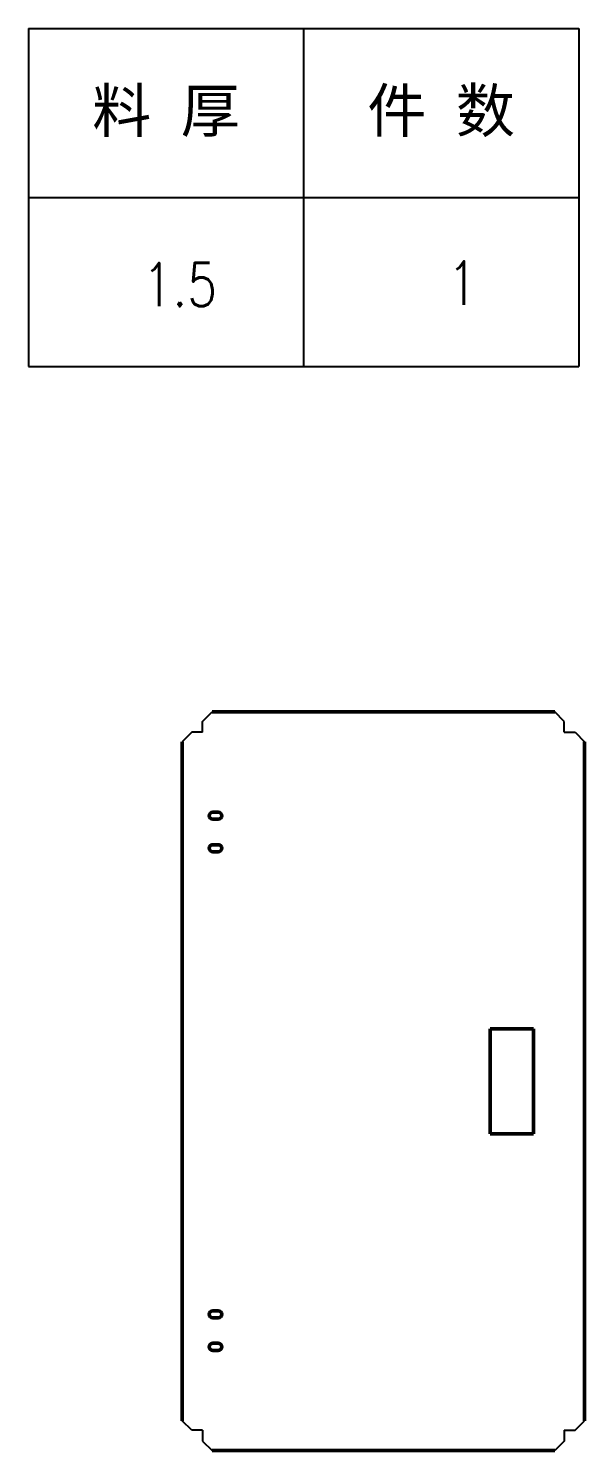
# Model space of a CAD drawing. Header units: millimetres. Extents: x 80 to 270404, y -82095 to 3586.
# Drawn here: x 1261 to 1774, y 2274 to 3586 of the extents above; entities that cross this region are included whole.
import ezdxf
from ezdxf.enums import TextEntityAlignment as Align

# ---------------------------------------------------------------- set-up
doc = ezdxf.new("R2010")
doc.units = ezdxf.units.MM
doc.header["$LTSCALE"] = 8
doc.layers.add('可见 (ISO)', color=7, linetype='Continuous', lineweight=50)
doc.styles.add('DIM', font='romans.shx', dxfattribs={"width": 0.8, "bigfont": 'bigfont.shx'})
doc.styles.get("Standard").update_dxf_attribs({"font": 'simfang.ttf'})

# ---------------------------------------------------------------- blocks, each defined once
blk = doc.blocks.new('*T35')
at = {"color": 0, "linetype": 'ByBlock', "lineweight": -2, "transparency": 16777216}
for p, q in [((0, 0), (127, 0)), ((0, 0), (0, -78)), ((63.5, 0), (63.5, -78)), ((127, 0), (127, -78)), ((0, -39), (127, -39)), ((0, -78), (127, -78))]:
    blk.add_line(p, q, dxfattribs=at)
at = {"color": 0, "transparency": 16777216, "char_height": 10, "width": 60.5, "attachment_point": 5}
for s, insert in [('{\\fSimSun|b0|i0|c134|p2;料 厚}', (31.75, -19.5)), ('{\\fSimSun|b0|i0|c134|p2;件 数}', (95.25, -19.5))]:
    blk.add_mtext(s, dxfattribs=dict(at, insert=insert))
blk = doc.blocks.new('拆图参数')
blk.add_blockref('*T35', (-63.5, 78))
at = {"style": 'DIM', "width": 0.8}
blk.add_attdef('6', text='', height=10, dxfattribs=at).set_placement((-37.13, 18.91), align=Align.MIDDLE_LEFT)
blk.add_attdef('1', text='', height=10, dxfattribs=at).set_placement((36.65, 19.27), align=Align.MIDDLE_CENTER)

msp = doc.modelspace()

# ---------------------------------------------------------------- linework, layer by layer
for p, q in [((1421.55619, 2946.9116), (1430.35619, 2955.7116)), ((1755.55619, 2946.9116), (1746.75619, 2955.7116)), ((1421.55619, 2937.0116), (1421.55619, 2946.9116)), ((1755.55619, 2937.0116), (1755.55619, 2946.9116)), ((1411.65619, 2937.0116), (1402.85619, 2928.2116)), ((1421.55619, 2937.0116), (1411.65619, 2937.0116)), ((1755.55619, 2937.0116), (1765.45619, 2937.0116)), ((1765.45619, 2937.0116), (1774.25619, 2928.2116)), ((1411.65619, 2293.0116), (1402.85619, 2301.8116)), ((1765.45619, 2293.0116), (1774.25619, 2301.8116)), ((1421.55619, 2293.0116), (1411.65619, 2293.0116)), ((1421.55619, 2293.0116), (1421.55619, 2283.1116)), ((1421.55619, 2283.1116), (1430.35619, 2274.3116)), ((1755.55619, 2283.1116), (1746.75619, 2274.3116)), ((1755.55619, 2293.0116), (1765.45619, 2293.0116)), ((1755.55619, 2293.0116), (1755.55619, 2283.1116))]:
    msp.add_line(p, q)
at = {"layer": '可见 (ISO)'}
for p, q in [((1431.05619, 2863.2616), (1436.05619, 2863.2616)), ((1436.05619, 2856.7616), (1431.05619, 2856.7616)), ((1431.05619, 2833.2616), (1436.05619, 2833.2616)), ((1436.05619, 2826.7616), (1431.05619, 2826.7616)), ((1687.05619, 2663.5116), (1727.05619, 2663.5116)), ((1687.05619, 2566.5116), (1687.05619, 2663.5116)), ((1727.05619, 2663.5116), (1727.05619, 2566.5116)), ((1727.05619, 2566.5116), (1687.05619, 2566.5116)), ((1431.05619, 2403.2616), (1436.05619, 2403.2616)), ((1436.05619, 2396.7616), (1431.05619, 2396.7616)), ((1431.05619, 2373.2616), (1436.05619, 2373.2616)), ((1436.05619, 2366.7616), (1431.05619, 2366.7616))]:
    msp.add_line(p, q, dxfattribs=at)
for points in [[(1430.35619, 2955.7116), (1746.75619, 2955.7116)], [(1402.85619, 2928.2116), (1402.85619, 2301.8116)], [(1774.25619, 2928.2116), (1774.25619, 2301.8116)], [(1430.35619, 2274.3116), (1746.75619, 2274.3116)]]:
    msp.add_lwpolyline(points, dxfattribs=at)
for centre, start, end in [((1431.05619, 2860.0116), 90, 270), ((1436.05619, 2860.0116), 270, 90), ((1431.05619, 2830.0116), 90, 270), ((1436.05619, 2830.0116), 270, 90), ((1431.05619, 2400.0116), 90, 270), ((1436.05619, 2400.0116), 270, 90), ((1431.05619, 2370.0116), 90, 270), ((1436.05619, 2370.0116), 270, 90)]:
    msp.add_arc(centre, 3.25, start, end, dxfattribs=at)

# ---------------------------------------------------------------- block references
at = {"xscale": 4, "yscale": 4, "zscale": 4}
msp.add_blockref('拆图参数', (1514.84347, 3274.34434), dxfattribs=at).add_auto_attribs({'1': '1', '6': '1.5'})

doc.saveas('drawing.dxf')
